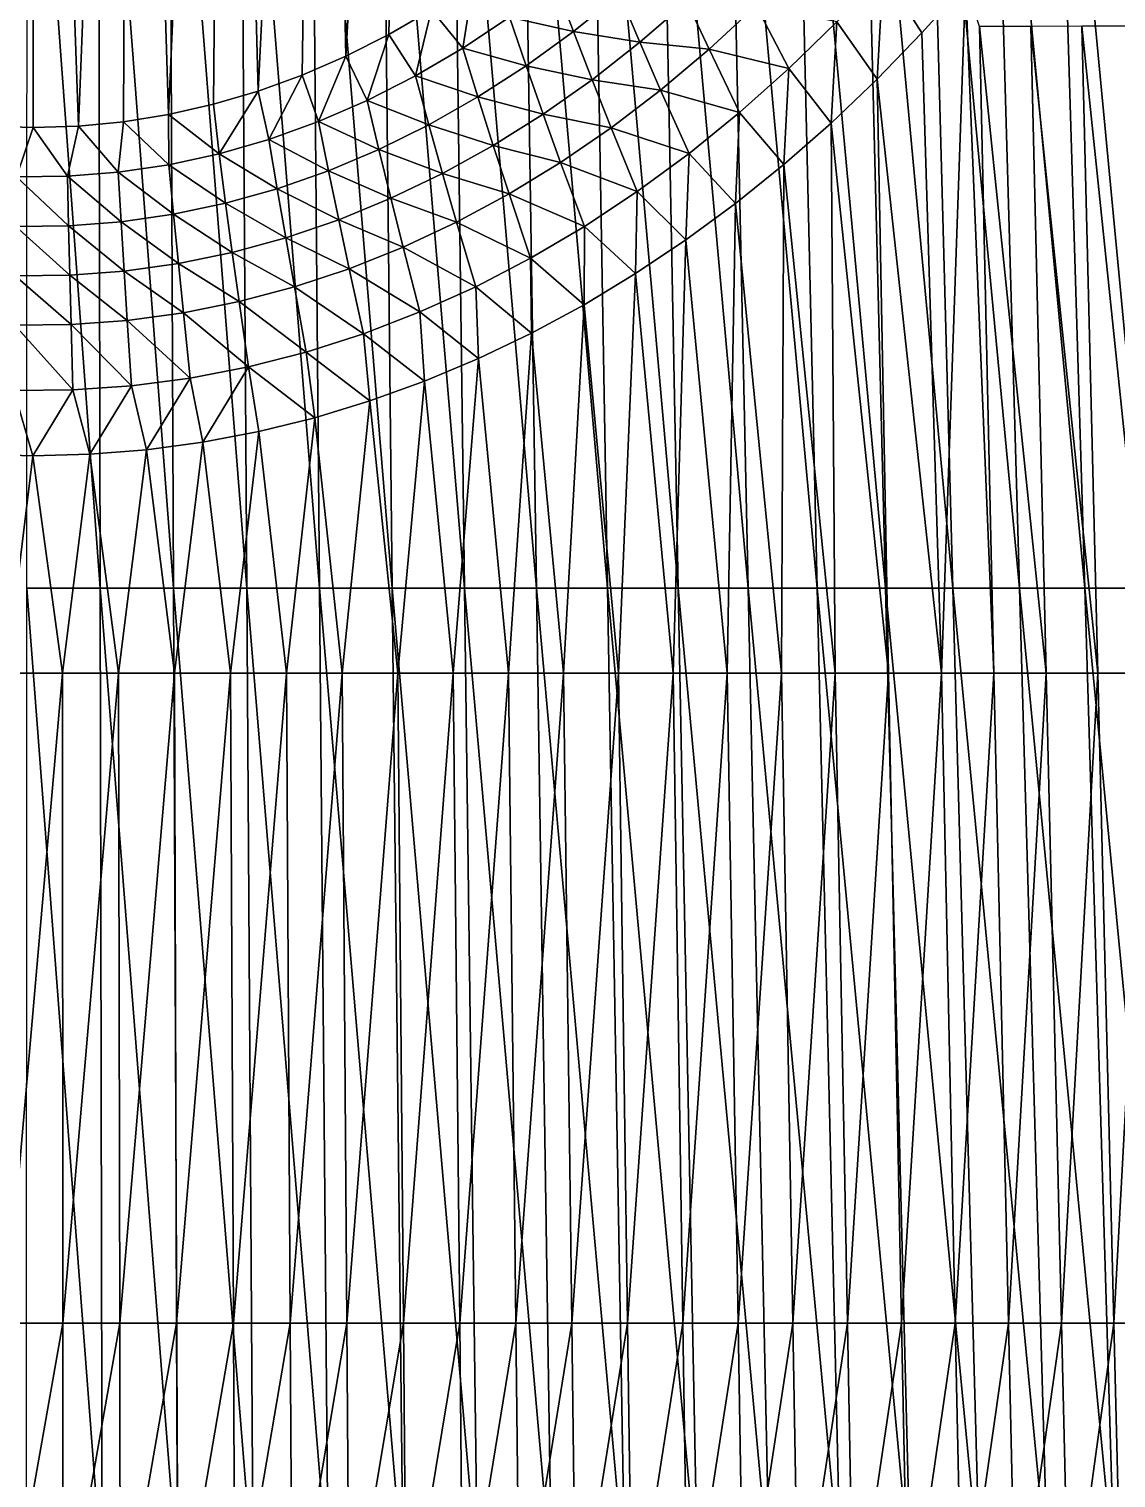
# Model space of a CAD drawing. Extents: x -53 to 3.8, y 0 to 88.2.
# Drawn here: x -24.63 to -14.97, y 44.79 to 57.65 of the extents above; entities that cross this region are included whole.
import ezdxf

# ---------------------------------------------------------------- set-up
doc = ezdxf.new("R2010")
doc.units = 0

msp = doc.modelspace()

# ---------------------------------------------------------------- linework, layer by layer
for points in [[(-25.4453, 68.249, 26.7763), (-24.9931, 56.7894, 26.7934), (-24.5913, 68.249, 26.8)], [(-24.9931, 56.7894, 26.7934), (-24.5906, 56.7761, 26.7983), (-24.5913, 68.249, 26.8)], [(-24.5913, 68.249, 26.8), (-24.188, 56.7888, 26.7925), (-23.7375, 68.249, 26.7741)], [(-24.5906, 56.7761, 26.7983), (-24.188, 56.7888, 26.7925), (-24.5913, 68.249, 26.8)], [(-24.188, 56.7888, 26.7925), (-23.7862, 56.8274, 26.7759), (-23.7375, 68.249, 26.7741)], [(-23.7862, 56.8274, 26.7759), (-23.3858, 56.892, 26.7484), (-23.7375, 68.249, 26.7741)], [(-23.7375, 68.249, 26.7741), (-23.3858, 56.892, 26.7484), (-22.8866, 68.249, 26.6987)], [(-23.3858, 56.892, 26.7484), (-22.9875, 56.9827, 26.7101), (-22.8866, 68.249, 26.6987)], [(-22.9875, 56.9827, 26.7101), (-22.592, 57.0994, 26.6609), (-22.8866, 68.249, 26.6987)], [(-22.8866, 68.249, 26.6987), (-22.592, 57.0994, 26.6609), (-22.0415, 68.249, 26.574)], [(-22.592, 57.0994, 26.6609), (-22.2002, 57.242, 26.6011), (-22.0415, 68.249, 26.574)], [(-22.2002, 57.242, 26.6011), (-21.8127, 57.4099, 26.5311), (-22.0415, 68.249, 26.574)], [(-22.0415, 68.249, 26.574), (-21.8127, 57.4099, 26.5311), (-21.205, 68.249, 26.4005)], [(-21.205, 68.249, 26.4005), (-21.8127, 57.4099, 26.5311), (-21.43, 57.6028, 26.4514)], [(-21.43, 57.6028, 26.4514), (-21.0524, 57.8202, 26.3624), (-21.205, 68.249, 26.4005)], [(-24.6462, 52.6867, 23.3181), (-24.644, 61.4679, 21.579), (-23.9942, 52.6867, 23.3079)], [(-23.9942, 52.6867, 23.3079), (-24.644, 61.4679, 21.579), (-24.0119, 61.4679, 21.5693)], [(-24.0119, 61.4679, 21.5693), (-23.3428, 52.6867, 23.2764), (-23.9942, 52.6867, 23.3079)], [(-23.3804, 61.4679, 21.5396), (-23.3428, 52.6867, 23.2764), (-24.0119, 61.4679, 21.5693)], [(-23.3804, 61.4679, 21.5396), (-22.6929, 52.6867, 23.2238), (-23.3428, 52.6867, 23.2764)], [(-22.7503, 61.4679, 21.4898), (-22.6929, 52.6867, 23.2238), (-23.3804, 61.4679, 21.5396)], [(-22.7503, 61.4679, 21.4898), (-22.0449, 52.6867, 23.1501), (-22.6929, 52.6867, 23.2238)], [(-22.122, 61.4679, 21.4202), (-22.0449, 52.6867, 23.1501), (-22.7503, 61.4679, 21.4898)], [(-21.3997, 52.6867, 23.0555), (-22.122, 61.4679, 21.4202), (-21.4962, 61.4679, 21.3308)], [(-22.0449, 52.6867, 23.1501), (-22.122, 61.4679, 21.4202), (-21.3997, 52.6867, 23.0555)], [(-20.758, 52.6867, 22.94), (-21.4962, 61.4679, 21.3308), (-20.8736, 61.4679, 21.2216)], [(-21.3997, 52.6867, 23.0555), (-21.4962, 61.4679, 21.3308), (-20.758, 52.6867, 22.94)], [(-20.8736, 61.4679, 21.2216), (-20.1203, 52.6867, 22.8037), (-20.758, 52.6867, 22.94)], [(-20.2547, 61.4679, 21.0928), (-20.1203, 52.6867, 22.8037), (-20.8736, 61.4679, 21.2216)], [(-20.2547, 61.4679, 21.0928), (-19.4875, 52.6867, 22.6468), (-20.1203, 52.6867, 22.8037)], [(-19.6403, 61.4679, 20.9445), (-19.4875, 52.6867, 22.6468), (-20.2547, 61.4679, 21.0928)], [(-19.6403, 61.4679, 20.9445), (-18.8601, 52.6867, 22.4694), (-19.4875, 52.6867, 22.6468)], [(-19.0309, 61.4679, 20.7768), (-18.8601, 52.6867, 22.4694), (-19.6403, 61.4679, 20.9445)], [(-18.239, 52.6867, 22.2715), (-19.0309, 61.4679, 20.7768), (-18.4272, 61.4679, 20.5897)], [(-18.8601, 52.6867, 22.4694), (-19.0309, 61.4679, 20.7768), (-18.239, 52.6867, 22.2715)], [(-17.6247, 52.6867, 22.0532), (-18.4272, 61.4679, 20.5897), (-17.8299, 61.4679, 20.3834)], [(-18.239, 52.6867, 22.2715), (-18.4272, 61.4679, 20.5897), (-17.6247, 52.6867, 22.0532)], [(-17.0181, 52.6867, 21.8148), (-17.8299, 61.4679, 20.3834), (-17.2395, 61.4679, 20.1579)], [(-17.6247, 52.6867, 22.0532), (-17.8299, 61.4679, 20.3834), (-17.0181, 52.6867, 21.8148)], [(-17.2395, 61.4679, 20.1579), (-16.4198, 52.6867, 21.5566), (-17.0181, 52.6867, 21.8148)], [(-16.6568, 61.4679, 19.9137), (-16.4198, 52.6867, 21.5566), (-17.2395, 61.4679, 20.1579)], [(-16.6568, 61.4679, 19.9137), (-15.8303, 52.6867, 21.279), (-16.4198, 52.6867, 21.5566)], [(-16.0821, 61.4679, 19.651), (-15.8303, 52.6867, 21.279), (-16.6568, 61.4679, 19.9137)], [(-15.2502, 52.6867, 20.9823), (-16.0821, 61.4679, 19.651), (-15.5161, 61.4679, 19.3702)], [(-15.8303, 52.6867, 21.279), (-16.0821, 61.4679, 19.651), (-15.2502, 52.6867, 20.9823)], [(-14.68, 52.6867, 20.667), (-15.5161, 61.4679, 19.3702), (-14.9593, 61.4679, 19.0718)], [(-15.2502, 52.6867, 20.9823), (-15.5161, 61.4679, 19.3702), (-14.68, 52.6867, 20.667)], [(-17.0395, 58.1556, 25.0208), (-17.4526, 57.7157, 25.241), (-17.0939, 57.2059, 25.21)], [(-16.6961, 57.6163, 24.9929), (-17.0395, 58.1556, 25.0208), (-17.0939, 57.2059, 25.21)], [(-16.3091, 58.0466, 24.768), (-17.0395, 58.1556, 25.0208), (-16.6961, 57.6163, 24.9929)], [(-21.0524, 57.8202, 26.3624), (-20.7733, 57.481, 26.2975), (-20.6806, 58.0616, 26.2645)], [(-20.7733, 57.481, 26.2975), (-20.3595, 57.7554, 26.1795), (-20.6806, 58.0616, 26.2645)], [(-19.7916, 57.6287, 26.0212), (-19.9535, 58.0573, 26.0511), (-20.3595, 57.7554, 26.1795)], [(-19.7916, 57.6287, 26.0212), (-19.3804, 57.9595, 25.8737), (-19.9535, 58.0573, 26.0511)], [(-16.5231, 51.9327, 26.0609), (-16.3091, 58.0466, 24.768), (-16.6961, 57.6163, 24.9929)], [(-16.0561, 51.9327, 25.8883), (-16.3091, 58.0466, 24.768), (-16.5231, 51.9327, 26.0609)], [(-16.1853, 57.673, 24.7952), (-16.3091, 58.0466, 24.768), (-16.0561, 51.9327, 25.8883)], [(-19.7916, 57.6287, 26.0212), (-19.2004, 57.5336, 25.8482), (-19.3804, 57.9595, 25.8737)], [(-19.2004, 57.5336, 25.8482), (-18.7851, 57.8929, 25.6812), (-19.3804, 57.9595, 25.8737)], [(-19.2004, 57.5336, 25.8482), (-18.5867, 57.4704, 25.6597), (-18.7851, 57.8929, 25.6812)], [(-18.5867, 57.4704, 25.6597), (-18.1682, 57.8577, 25.4725), (-18.7851, 57.8929, 25.6812)], [(-21.43, 57.6028, 26.4514), (-21.1944, 57.2346, 26.4045), (-21.0524, 57.8202, 26.3624)], [(-21.1944, 57.2346, 26.4045), (-20.7733, 57.481, 26.2975), (-21.0524, 57.8202, 26.3624)], [(-20.2115, 57.325, 26.1581), (-20.3595, 57.7554, 26.1795), (-20.7733, 57.481, 26.2975)], [(-20.2115, 57.325, 26.1581), (-19.7916, 57.6287, 26.0212), (-20.3595, 57.7554, 26.1795)], [(-18.5867, 57.4704, 25.6597), (-17.8779, 57.3001, 25.4519), (-18.1682, 57.8577, 25.4725)], [(-17.8779, 57.3001, 25.4519), (-17.4526, 57.7157, 25.241), (-18.1682, 57.8577, 25.4725)], [(-20.2115, 57.325, 26.1581), (-19.6256, 57.2009, 26.0047), (-19.7916, 57.6287, 26.0212)], [(-19.6256, 57.2009, 26.0047), (-19.2004, 57.5336, 25.8482), (-19.7916, 57.6287, 26.0212)], [(-17.4526, 57.7157, 25.241), (-17.8779, 57.3001, 25.4519), (-17.5027, 56.8162, 25.4185)], [(-17.0939, 57.2059, 25.21), (-17.4526, 57.7157, 25.241), (-17.5027, 56.8162, 25.4185)], [(-15.7284, 57.6738, 24.618), (-16.1853, 57.673, 24.7952), (-15.5927, 51.9327, 25.7061)], [(-16.1853, 57.673, 24.7952), (-16.0561, 51.9327, 25.8883), (-15.5927, 51.9327, 25.7061)], [(-15.2752, 57.6745, 24.4314), (-15.7284, 57.6738, 24.618), (-15.1332, 51.9327, 25.5145)], [(-15.1332, 51.9327, 25.5145), (-15.7284, 57.6738, 24.618), (-15.5927, 51.9327, 25.7061)], [(-14.8259, 57.6753, 24.2357), (-15.2752, 57.6745, 24.4314), (-14.6777, 51.9327, 25.3133)], [(-15.2752, 57.6745, 24.4314), (-15.1332, 51.9327, 25.5145), (-14.6777, 51.9327, 25.3133)], [(-21.8127, 57.4099, 26.5311), (-21.6221, 57.017, 26.5), (-21.43, 57.6028, 26.4514)], [(-21.6221, 57.017, 26.5), (-21.1944, 57.2346, 26.4045), (-21.43, 57.6028, 26.4514)], [(-19.6256, 57.2009, 26.0047), (-19.0162, 57.1091, 25.8363), (-19.2004, 57.5336, 25.8482)], [(-19.0162, 57.1091, 25.8363), (-18.5867, 57.4704, 25.6597), (-19.2004, 57.5336, 25.8482)], [(-16.6961, 57.6163, 24.9929), (-17.0939, 57.2059, 25.21), (-16.5231, 51.9327, 26.0609)], [(-22.2002, 57.242, 26.6011), (-22.0557, 56.8286, 26.5833), (-21.8127, 57.4099, 26.5311)], [(-22.0557, 56.8286, 26.5833), (-21.6221, 57.017, 26.5), (-21.8127, 57.4099, 26.5311)], [(-20.6397, 57.0489, 26.2838), (-20.7733, 57.481, 26.2975), (-21.1944, 57.2346, 26.4045)], [(-20.6397, 57.0489, 26.2838), (-20.2115, 57.325, 26.1581), (-20.7733, 57.481, 26.2975)], [(-19.0162, 57.1091, 25.8363), (-18.3153, 56.9098, 25.6524), (-18.5867, 57.4704, 25.6597)], [(-18.3153, 56.9098, 25.6524), (-17.8779, 57.3001, 25.4519), (-18.5867, 57.4704, 25.6597)], [(-22.592, 57.0994, 26.6609), (-22.4947, 56.6702, 26.6539), (-22.2002, 57.242, 26.6011)], [(-22.4947, 56.6702, 26.6539), (-22.0557, 56.8286, 26.5833), (-22.2002, 57.242, 26.6011)], [(-20.6397, 57.0489, 26.2838), (-20.06, 56.8953, 26.15), (-20.2115, 57.325, 26.1581)], [(-20.06, 56.8953, 26.15), (-19.6256, 57.2009, 26.0047), (-20.2115, 57.325, 26.1581)], [(-17.8779, 57.3001, 25.4519), (-18.3153, 56.9098, 25.6524), (-17.9221, 56.448, 25.6178)], [(-17.5027, 56.8162, 25.4185), (-17.8779, 57.3001, 25.4519), (-17.9221, 56.448, 25.6178)], [(-21.0754, 56.801, 26.3978), (-21.1944, 57.2346, 26.4045), (-21.6221, 57.017, 26.5)], [(-21.0754, 56.801, 26.3978), (-20.6397, 57.0489, 26.2838), (-21.1944, 57.2346, 26.4045)], [(-20.06, 56.8953, 26.15), (-19.4558, 56.7744, 26.0017), (-19.6256, 57.2009, 26.0047)], [(-19.4558, 56.7744, 26.0017), (-19.0162, 57.1091, 25.8363), (-19.6256, 57.2009, 26.0047)], [(-17.0939, 57.2059, 25.21), (-17.5027, 56.8162, 25.4185), (-16.9936, 51.9327, 26.2238)], [(-17.0939, 57.2059, 25.21), (-16.9936, 51.9327, 26.2238), (-16.5231, 51.9327, 26.0609)], [(-23.3858, 56.892, 26.7484), (-22.9382, 56.5423, 26.7112), (-22.9875, 56.9827, 26.7101)], [(-22.9875, 56.9827, 26.7101), (-22.9382, 56.5423, 26.7112), (-22.592, 57.0994, 26.6609)], [(-22.9382, 56.5423, 26.7112), (-22.4947, 56.6702, 26.6539), (-22.592, 57.0994, 26.6609)], [(-21.518, 56.5819, 26.4995), (-21.6221, 57.017, 26.5), (-22.0557, 56.8286, 26.5833)], [(-21.518, 56.5819, 26.4995), (-21.0754, 56.801, 26.3978), (-21.6221, 57.017, 26.5)], [(-21.0754, 56.801, 26.3978), (-20.5029, 56.6175, 26.2834), (-20.6397, 57.0489, 26.2838)], [(-20.5029, 56.6175, 26.2834), (-20.06, 56.8953, 26.15), (-20.6397, 57.0489, 26.2838)], [(-19.4558, 56.7744, 26.0017), (-18.7642, 56.5455, 25.8415), (-19.0162, 57.1091, 25.8363)], [(-18.7642, 56.5455, 25.8415), (-18.3153, 56.9098, 25.6524), (-19.0162, 57.1091, 25.8363)], [(-23.7862, 56.8274, 26.7759), (-23.3852, 56.4452, 26.7548), (-23.3858, 56.892, 26.7484)], [(-23.3852, 56.4452, 26.7548), (-22.9382, 56.5423, 26.7112), (-23.3858, 56.892, 26.7484)], [(-20.5029, 56.6175, 26.2834), (-19.905, 56.4669, 26.1552), (-20.06, 56.8953, 26.15)], [(-19.905, 56.4669, 26.1552), (-19.4558, 56.7744, 26.0017), (-20.06, 56.8953, 26.15)], [(-18.3153, 56.9098, 25.6524), (-18.7642, 56.5455, 25.8415), (-18.3519, 56.1021, 25.8069)], [(-17.9221, 56.448, 25.6178), (-18.3153, 56.9098, 25.6524), (-18.3519, 56.1021, 25.8069)], [(-24.9931, 56.7894, 26.7934), (-24.7374, 56.338, 26.8042), (-24.5906, 56.7761, 26.7983)], [(-24.7374, 56.338, 26.8042), (-24.2857, 56.343, 26.8013), (-24.5906, 56.7761, 26.7983)], [(-24.5906, 56.7761, 26.7983), (-24.2857, 56.343, 26.8013), (-24.188, 56.7888, 26.7925)], [(-24.2857, 56.343, 26.8013), (-23.8346, 56.3788, 26.7849), (-24.188, 56.7888, 26.7925)], [(-24.188, 56.7888, 26.7925), (-23.8346, 56.3788, 26.7849), (-23.7862, 56.8274, 26.7759)], [(-23.8346, 56.3788, 26.7849), (-23.3852, 56.4452, 26.7548), (-23.7862, 56.8274, 26.7759)], [(-21.9668, 56.3924, 26.5882), (-22.0557, 56.8286, 26.5833), (-22.4947, 56.6702, 26.6539)], [(-21.9668, 56.3924, 26.5882), (-21.518, 56.5819, 26.4995), (-22.0557, 56.8286, 26.5833)], [(-21.518, 56.5819, 26.4995), (-20.9536, 56.3681, 26.4043), (-21.0754, 56.801, 26.3978)], [(-20.9536, 56.3681, 26.4043), (-20.5029, 56.6175, 26.2834), (-21.0754, 56.801, 26.3978)], [(-19.905, 56.4669, 26.1552), (-19.2237, 56.2081, 26.0186), (-19.4558, 56.7744, 26.0017)], [(-19.2237, 56.2081, 26.0186), (-18.7642, 56.5455, 25.8415), (-19.4558, 56.7744, 26.0017)], [(-17.5027, 56.8162, 25.4185), (-17.9221, 56.448, 25.6178), (-17.4675, 51.9327, 26.377)], [(-16.9936, 51.9327, 26.2238), (-17.5027, 56.8162, 25.4185), (-17.4675, 51.9327, 26.377)], [(-22.4211, 56.233, 26.6634), (-22.4947, 56.6702, 26.6539), (-22.9382, 56.5423, 26.7112)], [(-22.4211, 56.233, 26.6634), (-21.9668, 56.3924, 26.5882), (-22.4947, 56.6702, 26.6539)], [(-20.9536, 56.3681, 26.4043), (-20.363, 56.1874, 26.2962), (-20.5029, 56.6175, 26.2834)], [(-20.363, 56.1874, 26.2962), (-19.905, 56.4669, 26.1552), (-20.5029, 56.6175, 26.2834)], [(-22.8802, 56.1042, 26.7244), (-22.9382, 56.5423, 26.7112), (-23.3852, 56.4452, 26.7548)], [(-22.8802, 56.1042, 26.7244), (-22.4211, 56.233, 26.6634), (-22.9382, 56.5423, 26.7112)], [(-21.9668, 56.3924, 26.5882), (-21.4115, 56.1477, 26.5122), (-21.518, 56.5819, 26.4995)], [(-21.4115, 56.1477, 26.5122), (-20.9536, 56.3681, 26.4043), (-21.518, 56.5819, 26.4995)], [(-18.7642, 56.5455, 25.8415), (-19.2237, 56.2081, 26.0186), (-18.7914, 55.7791, 25.9853)], [(-18.3519, 56.1021, 25.8069), (-18.7642, 56.5455, 25.8415), (-18.7914, 55.7791, 25.9853)], [(-24.2751, 55.9036, 26.8203), (-24.2857, 56.343, 26.8013), (-24.7374, 56.338, 26.8042)], [(-23.8081, 55.9396, 26.8029), (-23.8346, 56.3788, 26.7849), (-24.2857, 56.343, 26.8013)], [(-24.2751, 55.9036, 26.8203), (-23.8081, 55.9396, 26.8029), (-24.2857, 56.343, 26.8013)], [(-23.3428, 56.0064, 26.7709), (-23.3852, 56.4452, 26.7548), (-23.8346, 56.3788, 26.7849)], [(-23.8081, 55.9396, 26.8029), (-23.3428, 56.0064, 26.7709), (-23.8346, 56.3788, 26.7849)], [(-23.3428, 56.0064, 26.7709), (-22.8802, 56.1042, 26.7244), (-23.3852, 56.4452, 26.7548)], [(-22.4211, 56.233, 26.6634), (-21.8758, 55.9569, 26.6062), (-21.9668, 56.3924, 26.5882)], [(-21.8758, 55.9569, 26.6062), (-21.4115, 56.1477, 26.5122), (-21.9668, 56.3924, 26.5882)], [(-21.4115, 56.1477, 26.5122), (-20.8291, 55.9364, 26.424), (-20.9536, 56.3681, 26.4043)], [(-20.8291, 55.9364, 26.424), (-20.363, 56.1874, 26.2962), (-20.9536, 56.3681, 26.4043)], [(-20.363, 56.1874, 26.2962), (-19.6932, 55.8982, 26.183), (-19.905, 56.4669, 26.1552)], [(-19.6932, 55.8982, 26.183), (-19.2237, 56.2081, 26.0186), (-19.905, 56.4669, 26.1552)], [(-17.9443, 51.9327, 26.5203), (-17.9221, 56.448, 25.6178), (-18.3519, 56.1021, 25.8069)], [(-17.9221, 56.448, 25.6178), (-17.9443, 51.9327, 26.5203), (-17.4675, 51.9327, 26.377)], [(-24.7427, 55.8985, 26.8234), (-24.2751, 55.9036, 26.8203), (-24.7374, 56.338, 26.8042)], [(-22.8802, 56.1042, 26.7244), (-22.3459, 55.7965, 26.6859), (-22.4211, 56.233, 26.6634)], [(-22.3459, 55.7965, 26.6859), (-21.8758, 55.9569, 26.6062), (-22.4211, 56.233, 26.6634)], [(-23.3428, 56.0064, 26.7709), (-22.8208, 55.6669, 26.7506), (-22.8802, 56.1042, 26.7244)], [(-22.8208, 55.6669, 26.7506), (-22.3459, 55.7965, 26.6859), (-22.8802, 56.1042, 26.7244)], [(-21.8758, 55.9569, 26.6062), (-21.3026, 55.7146, 26.5379), (-21.4115, 56.1477, 26.5122)], [(-21.3026, 55.7146, 26.5379), (-20.8291, 55.9364, 26.424), (-21.4115, 56.1477, 26.5122)], [(-20.8291, 55.9364, 26.424), (-20.1719, 55.6163, 26.3339), (-20.363, 56.1874, 26.2962)], [(-20.1719, 55.6163, 26.3339), (-19.6932, 55.8982, 26.183), (-20.363, 56.1874, 26.2962)], [(-19.2237, 56.2081, 26.0186), (-19.6932, 55.8982, 26.183), (-19.24, 55.4793, 26.1524)], [(-18.7914, 55.7791, 25.9853), (-19.2237, 56.2081, 26.0186), (-19.24, 55.4793, 26.1524)], [(-18.4241, 51.9327, 26.6539), (-18.3519, 56.1021, 25.8069), (-18.7914, 55.7791, 25.9853)], [(-17.9443, 51.9327, 26.5203), (-18.3519, 56.1021, 25.8069), (-18.4241, 51.9327, 26.6539)], [(-23.8081, 55.9396, 26.8029), (-23.2996, 55.5685, 26.7999), (-23.3428, 56.0064, 26.7709)], [(-23.2996, 55.5685, 26.7999), (-22.8208, 55.6669, 26.7506), (-23.3428, 56.0064, 26.7709)], [(-22.3459, 55.7965, 26.6859), (-21.7828, 55.5226, 26.6372), (-21.8758, 55.9569, 26.6062)], [(-21.7828, 55.5226, 26.6372), (-21.3026, 55.7146, 26.5379), (-21.8758, 55.9569, 26.6062)], [(-24.748, 55.4599, 26.8555), (-24.2642, 55.465, 26.8523), (-24.7427, 55.8985, 26.8234)], [(-24.7427, 55.8985, 26.8234), (-24.2642, 55.465, 26.8523), (-24.2751, 55.9036, 26.8203)], [(-24.2751, 55.9036, 26.8203), (-23.781, 55.5012, 26.8337), (-23.8081, 55.9396, 26.8029)], [(-24.2642, 55.465, 26.8523), (-23.781, 55.5012, 26.8337), (-24.2751, 55.9036, 26.8203)], [(-23.781, 55.5012, 26.8337), (-23.2996, 55.5685, 26.7999), (-23.8081, 55.9396, 26.8029)], [(-21.3026, 55.7146, 26.5379), (-20.6591, 55.3633, 26.4706), (-20.8291, 55.9364, 26.424)], [(-20.6591, 55.3633, 26.4706), (-20.1719, 55.6163, 26.3339), (-20.8291, 55.9364, 26.424)], [(-19.6932, 55.8982, 26.183), (-20.1719, 55.6163, 26.3339), (-19.697, 55.2034, 26.3076)], [(-19.24, 55.4793, 26.1524), (-19.6932, 55.8982, 26.183), (-19.697, 55.2034, 26.3076)], [(-22.8208, 55.6669, 26.7506), (-22.269, 55.3611, 26.7214), (-22.3459, 55.7965, 26.6859)], [(-22.269, 55.3611, 26.7214), (-21.7828, 55.5226, 26.6372), (-22.3459, 55.7965, 26.6859)], [(-21.7828, 55.5226, 26.6372), (-21.154, 55.1396, 26.5925), (-21.3026, 55.7146, 26.5379)], [(-21.154, 55.1396, 26.5925), (-20.6591, 55.3633, 26.4706), (-21.3026, 55.7146, 26.5379)], [(-18.9065, 51.9327, 26.7774), (-18.7914, 55.7791, 25.9853), (-19.24, 55.4793, 26.1524)], [(-18.4241, 51.9327, 26.6539), (-18.7914, 55.7791, 25.9853), (-18.9065, 51.9327, 26.7774)], [(-23.781, 55.5012, 26.8337), (-23.2553, 55.1316, 26.8417), (-23.2996, 55.5685, 26.7999)], [(-23.2996, 55.5685, 26.7999), (-22.7602, 55.2307, 26.7897), (-22.8208, 55.6669, 26.7506)], [(-23.2553, 55.1316, 26.8417), (-22.7602, 55.2307, 26.7897), (-23.2996, 55.5685, 26.7999)], [(-22.7602, 55.2307, 26.7897), (-22.269, 55.3611, 26.7214), (-22.8208, 55.6669, 26.7506)], [(-20.1719, 55.6163, 26.3339), (-20.6591, 55.3633, 26.4706), (-20.162, 54.9518, 26.4503)], [(-19.697, 55.2034, 26.3076), (-20.1719, 55.6163, 26.3339), (-20.162, 54.9518, 26.4503)], [(-24.7535, 55.0223, 26.9004), (-24.253, 55.0275, 26.897), (-24.748, 55.4599, 26.8555)], [(-24.748, 55.4599, 26.8555), (-24.253, 55.0275, 26.897), (-24.2642, 55.465, 26.8523)], [(-24.2642, 55.465, 26.8523), (-23.7533, 55.0639, 26.8775), (-23.781, 55.5012, 26.8337)], [(-24.253, 55.0275, 26.897), (-23.7533, 55.0639, 26.8775), (-24.2642, 55.465, 26.8523)], [(-23.7533, 55.0639, 26.8775), (-23.2553, 55.1316, 26.8417), (-23.781, 55.5012, 26.8337)], [(-22.269, 55.3611, 26.7214), (-21.6559, 54.946, 26.6988), (-21.7828, 55.5226, 26.6372)], [(-21.6559, 54.946, 26.6988), (-21.154, 55.1396, 26.5925), (-21.7828, 55.5226, 26.6372)], [(-19.3913, 51.9327, 26.891), (-19.24, 55.4793, 26.1524), (-19.697, 55.2034, 26.3076)], [(-18.9065, 51.9327, 26.7774), (-19.24, 55.4793, 26.1524), (-19.3913, 51.9327, 26.891)], [(-22.7602, 55.2307, 26.7897), (-22.164, 54.7831, 26.7888), (-22.269, 55.3611, 26.7214)], [(-22.164, 54.7831, 26.7888), (-21.6559, 54.946, 26.6988), (-22.269, 55.3611, 26.7214)], [(-20.6591, 55.3633, 26.4706), (-21.154, 55.1396, 26.5925), (-20.6342, 54.7252, 26.5799)], [(-20.162, 54.9518, 26.4503), (-20.6591, 55.3633, 26.4706), (-20.6342, 54.7252, 26.5799)], [(-23.2553, 55.1316, 26.8417), (-22.6775, 54.6515, 26.8619), (-22.7602, 55.2307, 26.7897)], [(-22.6775, 54.6515, 26.8619), (-22.164, 54.7831, 26.7888), (-22.7602, 55.2307, 26.7897)], [(-19.8785, 51.9327, 26.9945), (-19.697, 55.2034, 26.3076), (-20.162, 54.9518, 26.4503)], [(-19.3913, 51.9327, 26.891), (-19.697, 55.2034, 26.3076), (-19.8785, 51.9327, 26.9945)], [(-24.253, 55.0275, 26.897), (-23.7155, 54.4833, 26.9558), (-23.7533, 55.0639, 26.8775)], [(-23.7533, 55.0639, 26.8775), (-23.195, 54.5516, 26.9175), (-23.2553, 55.1316, 26.8417)], [(-23.7155, 54.4833, 26.9558), (-23.195, 54.5516, 26.9175), (-23.7533, 55.0639, 26.8775)], [(-23.195, 54.5516, 26.9175), (-22.6775, 54.6515, 26.8619), (-23.2553, 55.1316, 26.8417)], [(-21.154, 55.1396, 26.5925), (-21.6559, 54.946, 26.6988), (-21.1131, 54.5239, 26.6958)], [(-20.6342, 54.7252, 26.5799), (-21.154, 55.1396, 26.5925), (-21.1131, 54.5239, 26.6958)], [(-24.7609, 54.4413, 26.9803), (-24.2378, 54.4465, 26.9767), (-24.7535, 55.0223, 26.9004)], [(-24.7535, 55.0223, 26.9004), (-24.2378, 54.4465, 26.9767), (-24.253, 55.0275, 26.897)], [(-24.2378, 54.4465, 26.9767), (-23.7155, 54.4833, 26.9558), (-24.253, 55.0275, 26.897)], [(-21.6559, 54.946, 26.6988), (-22.164, 54.7831, 26.7888), (-21.598, 54.3487, 26.7975)], [(-21.1131, 54.5239, 26.6958), (-21.6559, 54.946, 26.6988), (-21.598, 54.3487, 26.7975)], [(-20.3677, 51.9327, 27.0878), (-20.162, 54.9518, 26.4503), (-20.6342, 54.7252, 26.5799)], [(-19.8785, 51.9327, 26.9945), (-20.162, 54.9518, 26.4503), (-20.3677, 51.9327, 27.0878)], [(-22.164, 54.7831, 26.7888), (-22.6775, 54.6515, 26.8619), (-22.0884, 54.1998, 26.8843)], [(-21.598, 54.3487, 26.7975), (-22.164, 54.7831, 26.7888), (-22.0884, 54.1998, 26.8843)], [(-20.8587, 51.9327, 27.1709), (-20.6342, 54.7252, 26.5799), (-21.1131, 54.5239, 26.6958)], [(-20.3677, 51.9327, 27.0878), (-20.6342, 54.7252, 26.5799), (-20.8587, 51.9327, 27.1709)], [(-23.195, 54.5516, 26.9175), (-23.7155, 54.4833, 26.9558), (-23.5836, 53.9158, 27.0511)], [(-23.0822, 53.9833, 27.0113), (-23.195, 54.5516, 26.9175), (-23.5836, 53.9158, 27.0511)], [(-22.6775, 54.6515, 26.8619), (-23.195, 54.5516, 26.9175), (-23.0822, 53.9833, 27.0113)], [(-22.5835, 54.078, 26.9557), (-22.6775, 54.6515, 26.8619), (-23.0822, 53.9833, 27.0113)], [(-22.0884, 54.1998, 26.8843), (-22.6775, 54.6515, 26.8619), (-22.5835, 54.078, 26.9557)], [(-24.591, 53.8621, 27.0836), (-24.7609, 54.4413, 26.9803), (-25.0951, 53.8759, 27.0763)], [(-24.2378, 54.4465, 26.9767), (-24.7609, 54.4413, 26.9803), (-24.591, 53.8621, 27.0836)], [(-24.0868, 53.8754, 27.0752), (-24.2378, 54.4465, 26.9767), (-24.591, 53.8621, 27.0836)], [(-23.7155, 54.4833, 26.9558), (-24.2378, 54.4465, 26.9767), (-24.0868, 53.8754, 27.0752)], [(-23.5836, 53.9158, 27.0511), (-23.7155, 54.4833, 26.9558), (-24.0868, 53.8754, 27.0752)], [(-21.3514, 51.9327, 27.2437), (-21.1131, 54.5239, 26.6958), (-21.598, 54.3487, 26.7975)], [(-20.8587, 51.9327, 27.1709), (-21.1131, 54.5239, 26.6958), (-21.3514, 51.9327, 27.2437)], [(-21.8454, 51.9327, 27.3062), (-21.598, 54.3487, 26.7975), (-22.0884, 54.1998, 26.8843)], [(-21.3514, 51.9327, 27.2437), (-21.598, 54.3487, 26.7975), (-21.8454, 51.9327, 27.3062)], [(-22.3407, 51.9327, 27.3584), (-22.0884, 54.1998, 26.8843), (-22.5835, 54.078, 26.9557)], [(-21.8454, 51.9327, 27.3062), (-22.0884, 54.1998, 26.8843), (-22.3407, 51.9327, 27.3584)], [(-22.837, 51.9327, 27.4004), (-22.5835, 54.078, 26.9557), (-23.0822, 53.9833, 27.0113)], [(-22.3407, 51.9327, 27.3584), (-22.5835, 54.078, 26.9557), (-22.837, 51.9327, 27.4004)], [(-23.8316, 51.9327, 27.4534), (-23.5836, 53.9158, 27.0511), (-24.0868, 53.8754, 27.0752)], [(-23.334, 51.9327, 27.432), (-23.5836, 53.9158, 27.0511), (-23.8316, 51.9327, 27.4534)], [(-23.334, 51.9327, 27.432), (-23.0822, 53.9833, 27.0113), (-23.5836, 53.9158, 27.0511)], [(-22.837, 51.9327, 27.4004), (-23.0822, 53.9833, 27.0113), (-23.334, 51.9327, 27.432)], [(-24.8275, 51.9327, 27.4653), (-24.591, 53.8621, 27.0836), (-25.0951, 53.8759, 27.0763)], [(-24.3295, 51.9327, 27.4645), (-24.591, 53.8621, 27.0836), (-24.8275, 51.9327, 27.4653)], [(-24.3295, 51.9327, 27.4645), (-24.0868, 53.8754, 27.0752), (-24.591, 53.8621, 27.0836)], [(-23.8316, 51.9327, 27.4534), (-24.0868, 53.8754, 27.0752), (-24.3295, 51.9327, 27.4645)], [(-24.6485, 43.9056, 25.0572), (-24.6462, 52.6867, 23.3181), (-23.9765, 43.9056, 25.0465)], [(-23.9765, 43.9056, 25.0465), (-24.6462, 52.6867, 23.3181), (-23.9942, 52.6867, 23.3079)], [(-23.9942, 52.6867, 23.3079), (-23.3053, 43.9056, 25.0133), (-23.9765, 43.9056, 25.0465)], [(-23.3428, 52.6867, 23.2764), (-23.3053, 43.9056, 25.0133), (-23.9942, 52.6867, 23.3079)], [(-23.3428, 52.6867, 23.2764), (-22.6355, 43.9056, 24.9578), (-23.3053, 43.9056, 25.0133)], [(-22.6929, 52.6867, 23.2238), (-22.6355, 43.9056, 24.9578), (-23.3428, 52.6867, 23.2764)], [(-22.6929, 52.6867, 23.2238), (-21.9679, 43.9056, 24.88), (-22.6355, 43.9056, 24.9578)], [(-22.0449, 52.6867, 23.1501), (-21.9679, 43.9056, 24.88), (-22.6929, 52.6867, 23.2238)], [(-21.3033, 43.9056, 24.7802), (-22.0449, 52.6867, 23.1501), (-21.3997, 52.6867, 23.0555)], [(-21.9679, 43.9056, 24.88), (-22.0449, 52.6867, 23.1501), (-21.3033, 43.9056, 24.7802)], [(-20.6424, 43.9056, 24.6583), (-21.3997, 52.6867, 23.0555), (-20.758, 52.6867, 22.94)], [(-21.3033, 43.9056, 24.7802), (-21.3997, 52.6867, 23.0555), (-20.6424, 43.9056, 24.6583)], [(-20.758, 52.6867, 22.94), (-19.9859, 43.9056, 24.5146), (-20.6424, 43.9056, 24.6583)], [(-20.1203, 52.6867, 22.8037), (-19.9859, 43.9056, 24.5146), (-20.758, 52.6867, 22.94)], [(-20.1203, 52.6867, 22.8037), (-19.3347, 43.9056, 24.3491), (-19.9859, 43.9056, 24.5146)], [(-19.4875, 52.6867, 22.6468), (-19.3347, 43.9056, 24.3491), (-20.1203, 52.6867, 22.8037)], [(-19.4875, 52.6867, 22.6468), (-18.6894, 43.9056, 24.162), (-19.3347, 43.9056, 24.3491)], [(-18.8601, 52.6867, 22.4694), (-18.6894, 43.9056, 24.162), (-19.4875, 52.6867, 22.6468)], [(-18.0508, 43.9056, 23.9533), (-18.8601, 52.6867, 22.4694), (-18.239, 52.6867, 22.2715)], [(-18.6894, 43.9056, 24.162), (-18.8601, 52.6867, 22.4694), (-18.0508, 43.9056, 23.9533)], [(-17.4196, 43.9056, 23.7231), (-18.239, 52.6867, 22.2715), (-17.6247, 52.6867, 22.0532)], [(-18.0508, 43.9056, 23.9533), (-18.239, 52.6867, 22.2715), (-17.4196, 43.9056, 23.7231)], [(-16.7968, 43.9056, 23.4717), (-17.6247, 52.6867, 22.0532), (-17.0181, 52.6867, 21.8148)], [(-17.4196, 43.9056, 23.7231), (-17.6247, 52.6867, 22.0532), (-16.7968, 43.9056, 23.4717)], [(-17.0181, 52.6867, 21.8148), (-16.1828, 43.9056, 23.1995), (-16.7968, 43.9056, 23.4717)], [(-16.4198, 52.6867, 21.5566), (-16.1828, 43.9056, 23.1995), (-17.0181, 52.6867, 21.8148)], [(-16.4198, 52.6867, 21.5566), (-15.5784, 43.9056, 22.9069), (-16.1828, 43.9056, 23.1995)], [(-15.8303, 52.6867, 21.279), (-15.5784, 43.9056, 22.9069), (-16.4198, 52.6867, 21.5566)], [(-14.9842, 43.9056, 22.5944), (-15.8303, 52.6867, 21.279), (-15.2502, 52.6867, 20.9823)], [(-15.5784, 43.9056, 22.9069), (-15.8303, 52.6867, 21.279), (-14.9842, 43.9056, 22.5944)], [(-14.4007, 43.9056, 22.2623), (-15.2502, 52.6867, 20.9823), (-14.68, 52.6867, 20.667)], [(-14.9842, 43.9056, 22.5944), (-15.2502, 52.6867, 20.9823), (-14.4007, 43.9056, 22.2623)], [(-24.8325, 46.1624, 28.608), (-24.3295, 51.9327, 27.4645), (-24.8275, 51.9327, 27.4653)], [(-24.3265, 46.1624, 28.6072), (-24.3295, 51.9327, 27.4645), (-24.8325, 46.1624, 28.608)], [(-24.3265, 46.1624, 28.6072), (-23.8316, 51.9327, 27.4534), (-24.3295, 51.9327, 27.4645)], [(-23.8207, 46.1624, 28.5958), (-23.8316, 51.9327, 27.4534), (-24.3265, 46.1624, 28.6072)], [(-23.8207, 46.1624, 28.5958), (-23.334, 51.9327, 27.432), (-23.8316, 51.9327, 27.4534)], [(-23.3152, 46.1624, 28.5739), (-23.334, 51.9327, 27.432), (-23.8207, 46.1624, 28.5958)], [(-23.3152, 46.1624, 28.5739), (-22.837, 51.9327, 27.4004), (-23.334, 51.9327, 27.432)], [(-22.8103, 46.1624, 28.5414), (-22.837, 51.9327, 27.4004), (-23.3152, 46.1624, 28.5739)], [(-22.8103, 46.1624, 28.5414), (-22.3407, 51.9327, 27.3584), (-22.837, 51.9327, 27.4004)], [(-22.3062, 46.1624, 28.4983), (-22.3407, 51.9327, 27.3584), (-22.8103, 46.1624, 28.5414)], [(-22.3062, 46.1624, 28.4983), (-21.8454, 51.9327, 27.3062), (-22.3407, 51.9327, 27.3584)], [(-21.8031, 46.1624, 28.4446), (-21.8454, 51.9327, 27.3062), (-22.3062, 46.1624, 28.4983)], [(-21.8031, 46.1624, 28.4446), (-21.3514, 51.9327, 27.2437), (-21.8454, 51.9327, 27.3062)], [(-21.3012, 46.1624, 28.3804), (-21.3514, 51.9327, 27.2437), (-21.8031, 46.1624, 28.4446)], [(-21.3012, 46.1624, 28.3804), (-20.8587, 51.9327, 27.1709), (-21.3514, 51.9327, 27.2437)], [(-20.8008, 46.1624, 28.3055), (-20.8587, 51.9327, 27.1709), (-21.3012, 46.1624, 28.3804)], [(-20.8008, 46.1624, 28.3055), (-20.3677, 51.9327, 27.0878), (-20.8587, 51.9327, 27.1709)], [(-20.3021, 46.1624, 28.2201), (-20.3677, 51.9327, 27.0878), (-20.8008, 46.1624, 28.3055)], [(-20.3021, 46.1624, 28.2201), (-19.8785, 51.9327, 26.9945), (-20.3677, 51.9327, 27.0878)], [(-19.8054, 46.1624, 28.1242), (-19.8785, 51.9327, 26.9945), (-20.3021, 46.1624, 28.2201)], [(-19.8054, 46.1624, 28.1242), (-19.3913, 51.9327, 26.891), (-19.8785, 51.9327, 26.9945)], [(-19.3108, 46.1624, 28.0178), (-19.3913, 51.9327, 26.891), (-19.8054, 46.1624, 28.1242)], [(-19.3108, 46.1624, 28.0178), (-18.9065, 51.9327, 26.7774), (-19.3913, 51.9327, 26.891)], [(-18.8185, 46.1624, 27.901), (-18.9065, 51.9327, 26.7774), (-19.3108, 46.1624, 28.0178)], [(-18.8185, 46.1624, 27.901), (-18.4241, 51.9327, 26.6539), (-18.9065, 51.9327, 26.7774)], [(-18.3288, 46.1624, 27.774), (-18.4241, 51.9327, 26.6539), (-18.8185, 46.1624, 27.901)], [(-18.3288, 46.1624, 27.774), (-17.9443, 51.9327, 26.5203), (-18.4241, 51.9327, 26.6539)], [(-17.9443, 51.9327, 26.5203), (-18.3288, 46.1624, 27.774), (-17.8419, 46.1624, 27.6367)], [(-17.4675, 51.9327, 26.377), (-17.9443, 51.9327, 26.5203), (-17.8419, 46.1624, 27.6367)], [(-17.358, 46.1624, 27.4894), (-17.4675, 51.9327, 26.377), (-17.8419, 46.1624, 27.6367)], [(-16.9936, 51.9327, 26.2238), (-17.4675, 51.9327, 26.377), (-17.358, 46.1624, 27.4894)], [(-16.9936, 51.9327, 26.2238), (-17.358, 46.1624, 27.4894), (-16.8772, 46.1624, 27.3319)], [(-16.5231, 51.9327, 26.0609), (-16.9936, 51.9327, 26.2238), (-16.8772, 46.1624, 27.3319)], [(-16.3999, 46.1624, 27.1644), (-16.5231, 51.9327, 26.0609), (-16.8772, 46.1624, 27.3319)], [(-16.3999, 46.1624, 27.1644), (-16.0561, 51.9327, 25.8883), (-16.5231, 51.9327, 26.0609)], [(-16.0561, 51.9327, 25.8883), (-16.3999, 46.1624, 27.1644), (-15.9262, 46.1624, 26.9871)], [(-15.5927, 51.9327, 25.7061), (-16.0561, 51.9327, 25.8883), (-15.9262, 46.1624, 26.9871)], [(-15.4563, 46.1624, 26.7999), (-15.5927, 51.9327, 25.7061), (-15.9262, 46.1624, 26.9871)], [(-15.1332, 51.9327, 25.5145), (-15.5927, 51.9327, 25.7061), (-15.4563, 46.1624, 26.7999)], [(-15.1332, 51.9327, 25.5145), (-15.4563, 46.1624, 26.7999), (-14.9904, 46.1624, 26.6029)], [(-14.6777, 51.9327, 25.3133), (-15.1332, 51.9327, 25.5145), (-14.9904, 46.1624, 26.6029)], [(-14.5288, 46.1624, 26.3962), (-14.6777, 51.9327, 25.3133), (-14.9904, 46.1624, 26.6029)], [(-24.835, 43.2773, 29.1794), (-24.3265, 46.1624, 28.6072), (-24.8325, 46.1624, 28.608)], [(-24.3251, 43.2773, 29.1786), (-24.3265, 46.1624, 28.6072), (-24.835, 43.2773, 29.1794)], [(-24.3251, 43.2773, 29.1786), (-23.8207, 46.1624, 28.5958), (-24.3265, 46.1624, 28.6072)], [(-23.8153, 43.2773, 29.167), (-23.8207, 46.1624, 28.5958), (-24.3251, 43.2773, 29.1786)], [(-23.8153, 43.2773, 29.167), (-23.3152, 46.1624, 28.5739), (-23.8207, 46.1624, 28.5958)], [(-23.3058, 43.2773, 29.1448), (-23.3152, 46.1624, 28.5739), (-23.8153, 43.2773, 29.167)], [(-23.3058, 43.2773, 29.1448), (-22.8103, 46.1624, 28.5414), (-23.3152, 46.1624, 28.5739)], [(-22.7969, 43.2773, 29.1119), (-22.8103, 46.1624, 28.5414), (-23.3058, 43.2773, 29.1448)], [(-22.7969, 43.2773, 29.1119), (-22.3062, 46.1624, 28.4983), (-22.8103, 46.1624, 28.5414)], [(-22.2889, 43.2773, 29.0682), (-22.3062, 46.1624, 28.4983), (-22.7969, 43.2773, 29.1119)], [(-22.2889, 43.2773, 29.0682), (-21.8031, 46.1624, 28.4446), (-22.3062, 46.1624, 28.4983)], [(-21.7819, 43.2773, 29.0138), (-21.8031, 46.1624, 28.4446), (-22.2889, 43.2773, 29.0682)], [(-21.7819, 43.2773, 29.0138), (-21.3012, 46.1624, 28.3804), (-21.8031, 46.1624, 28.4446)], [(-21.2761, 43.2773, 28.9487), (-21.3012, 46.1624, 28.3804), (-21.7819, 43.2773, 29.0138)], [(-21.2761, 43.2773, 28.9487), (-20.8008, 46.1624, 28.3055), (-21.3012, 46.1624, 28.3804)], [(-20.7719, 43.2773, 28.8728), (-20.8008, 46.1624, 28.3055), (-21.2761, 43.2773, 28.9487)], [(-20.7719, 43.2773, 28.8728), (-20.3021, 46.1624, 28.2201), (-20.8008, 46.1624, 28.3055)], [(-20.2694, 43.2773, 28.7863), (-20.3021, 46.1624, 28.2201), (-20.7719, 43.2773, 28.8728)], [(-20.2694, 43.2773, 28.7863), (-19.8054, 46.1624, 28.1242), (-20.3021, 46.1624, 28.2201)], [(-19.7688, 43.2773, 28.689), (-19.8054, 46.1624, 28.1242), (-20.2694, 43.2773, 28.7863)], [(-19.7688, 43.2773, 28.689), (-19.3108, 46.1624, 28.0178), (-19.8054, 46.1624, 28.1242)], [(-19.2705, 43.2773, 28.5812), (-19.3108, 46.1624, 28.0178), (-19.7688, 43.2773, 28.689)], [(-19.2705, 43.2773, 28.5812), (-18.8185, 46.1624, 27.901), (-19.3108, 46.1624, 28.0178)], [(-18.7745, 43.2773, 28.4628), (-18.8185, 46.1624, 27.901), (-19.2705, 43.2773, 28.5812)], [(-18.7745, 43.2773, 28.4628), (-18.3288, 46.1624, 27.774), (-18.8185, 46.1624, 27.901)], [(-18.3288, 46.1624, 27.774), (-18.7745, 43.2773, 28.4628), (-18.2812, 43.2773, 28.3341)], [(-17.8419, 46.1624, 27.6367), (-18.3288, 46.1624, 27.774), (-18.2812, 43.2773, 28.3341)], [(-18.2812, 43.2773, 28.3341), (-17.7907, 43.2773, 28.1949), (-17.8419, 46.1624, 27.6367)], [(-17.7907, 43.2773, 28.1949), (-17.358, 46.1624, 27.4894), (-17.8419, 46.1624, 27.6367)], [(-17.358, 46.1624, 27.4894), (-17.7907, 43.2773, 28.1949), (-17.3032, 43.2773, 28.0455)], [(-16.8772, 46.1624, 27.3319), (-17.358, 46.1624, 27.4894), (-17.3032, 43.2773, 28.0455)], [(-17.3032, 43.2773, 28.0455), (-16.819, 43.2773, 27.8859), (-16.8772, 46.1624, 27.3319)], [(-16.819, 43.2773, 27.8859), (-16.3999, 46.1624, 27.1644), (-16.8772, 46.1624, 27.3319)], [(-16.3999, 46.1624, 27.1644), (-16.819, 43.2773, 27.8859), (-16.3383, 43.2773, 27.7162)], [(-15.9262, 46.1624, 26.9871), (-16.3999, 46.1624, 27.1644), (-16.3383, 43.2773, 27.7162)], [(-16.3383, 43.2773, 27.7162), (-15.8612, 43.2773, 27.5365), (-15.9262, 46.1624, 26.9871)], [(-15.8612, 43.2773, 27.5365), (-15.4563, 46.1624, 26.7999), (-15.9262, 46.1624, 26.9871)], [(-15.4563, 46.1624, 26.7999), (-15.8612, 43.2773, 27.5365), (-15.3881, 43.2773, 27.3467)], [(-14.9904, 46.1624, 26.6029), (-15.4563, 46.1624, 26.7999), (-15.3881, 43.2773, 27.3467)], [(-15.3881, 43.2773, 27.3467), (-14.919, 43.2773, 27.1471), (-14.9904, 46.1624, 26.6029)], [(-14.919, 43.2773, 27.1471), (-14.5288, 46.1624, 26.3962), (-14.9904, 46.1624, 26.6029)]]:
    msp.add_3dface(points)

doc.saveas('drawing.dxf')
